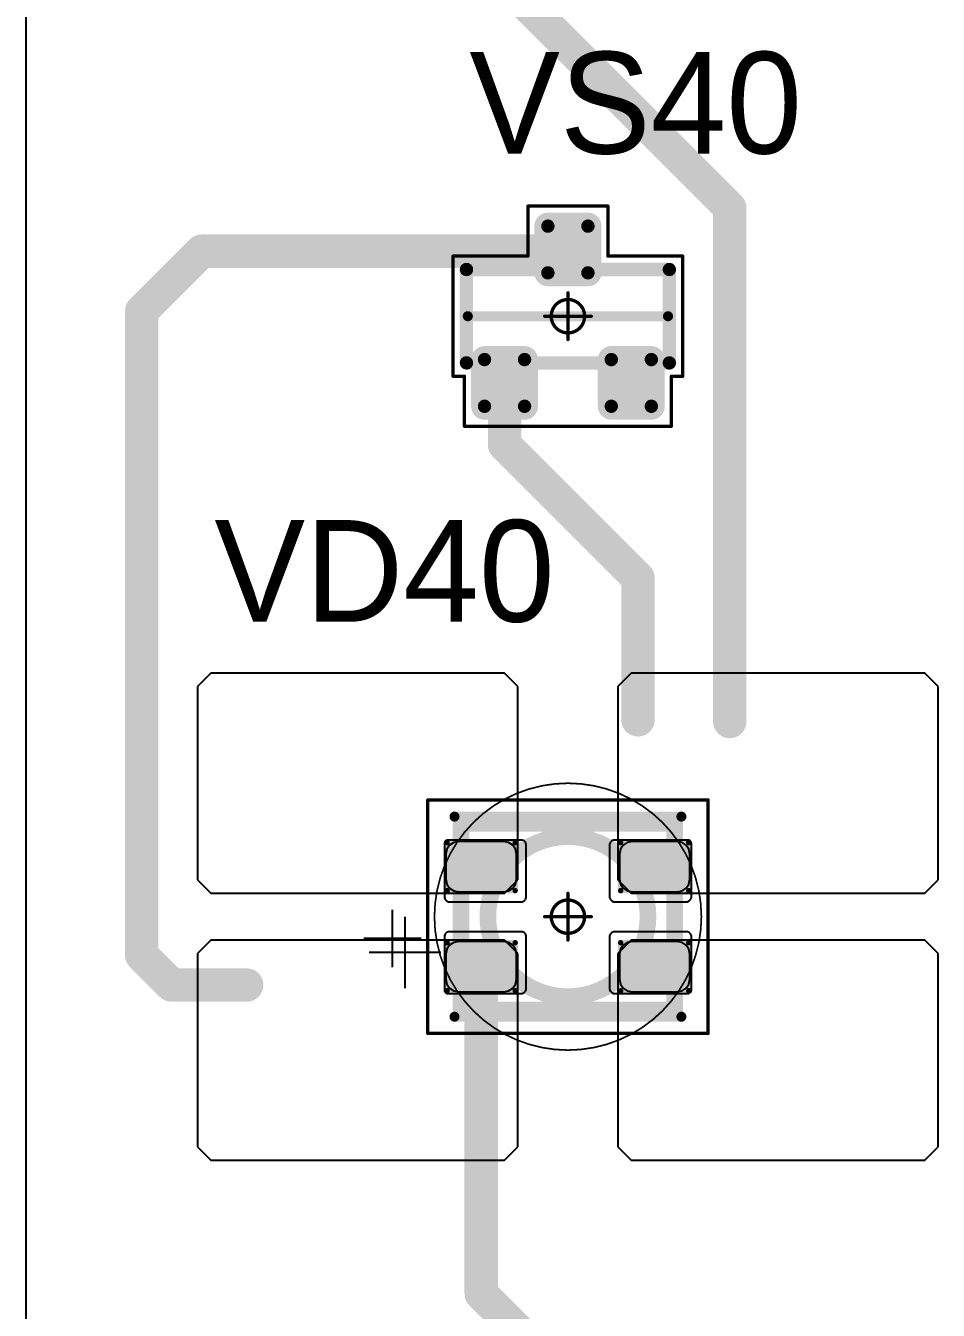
# Model space of a CAD drawing. Header units: millimetres. Extents: x 0 to 400, y 0 to 511.
# Drawn here: x 51.87 to 65.55, y 275.6 to 294.85 of the extents above; entities that cross this region are included whole.
import ezdxf

# ---------------------------------------------------------------- set-up
doc = ezdxf.new("R2010")
doc.units = ezdxf.units.MM
for name, color, linetype in [('Mechanical13', 56, 'Continuous'), ('Mechanical15', 56, 'Continuous'), ('Mechanical2', 216, 'Continuous'), ('TopLayer', 1, 'Continuous'), ('TopOverlay', 2, 'Continuous'), ('TopPaste', 8, 'Continuous'), ('TopSolder', 216, 'Continuous')]:
    doc.layers.add(name, color=color, linetype=linetype)

# ---------------------------------------------------------------- blocks, each defined once
blk = doc.blocks.new('SOT23_557')
at = {"layer": 'Mechanical13', "const_width": 0.2}
for points in [[(-0.7, 1.52), (0.7, 1.52)], [(-0.7, 1.52), (-0.7, -1.52)], [(0.7, 1.52), (0.7, -1.52)], [(-0.7, -1.52), (0.7, -1.52)]]:
    blk.add_lwpolyline(points, dxfattribs=at)
at = {"layer": 'Mechanical13', "const_width": 0.1}
for points in [[(-0.75, 1.52, 1), (-0.65, 1.52, 1)], [(-0.75, 1.52, 1), (-0.65, 1.52, 1)], [(0.65, 1.52, 1), (0.75, 1.52, 1)], [(0.65, 1.52, 1), (0.75, 1.52, 1)], [(-0.75, -1.52, 1), (-0.65, -1.52, 1)], [(-0.75, -1.52, 1), (-0.65, -1.52, 1)], [(0.65, -1.52, 1), (0.75, -1.52, 1)], [(0.65, -1.52, 1), (0.75, -1.52, 1)]]:
    blk.add_lwpolyline(points, format="xyb", close=True, dxfattribs=at)
at = {"layer": 'Mechanical15', "const_width": 0.05}
for points in [[(-0.9, 1.72), (-0.9, 1.55)], [(-0.9, 1.72), (0.9, 1.72)], [(0.9, 1.72), (0.9, 0.6)], [(-1.65, 1.55), (-1.65, -1.55)], [(-1.65, 1.55), (-0.9, 1.55)], [(0.9, 0.6), (1.65, 0.6)], [(1.65, 0.6), (1.65, -0.6)], [(0, 0.35), (0, -0.35)], [(-0.35, 0), (0.35, 0)], [(0.9, -0.6), (1.65, -0.6)], [(0.9, -0.6), (0.9, -1.72)], [(-1.65, -1.55), (-0.9, -1.55)], [(-0.9, -1.55), (-0.9, -1.72)], [(-0.9, -1.72), (0.9, -1.72)]]:
    blk.add_lwpolyline(points, dxfattribs=at)
at = {"layer": 'Mechanical15'}
for points, const_width in [([(-0.913, 1.72, 1), (-0.888, 1.72, 1)], 0.025), ([(-0.913, 1.72, 1), (-0.888, 1.72, 1)], 0.025), ([(0.888, 1.72, 1), (0.913, 1.72, 1)], 0.025), ([(0.888, 1.72, 1), (0.913, 1.72, 1)], 0.025), ([(-1.662, 1.55, 1), (-1.637, 1.55, 1)], 0.025), ([(-1.662, 1.55, 1), (-1.637, 1.55, 1)], 0.025), ([(-0.913, 1.55, 1), (-0.888, 1.55, 1)], 0.025), ([(-0.913, 1.55, 1), (-0.888, 1.55, 1)], 0.025), ([(0.888, 0.6, 1), (0.913, 0.6, 1)], 0.025), ([(0.888, 0.6, 1), (0.913, 0.6, 1)], 0.025), ([(1.637, 0.6, 1), (1.662, 0.6, 1)], 0.025), ([(1.637, 0.6, 1), (1.662, 0.6, 1)], 0.025), ([(0.25, 0, 1), (-0.25, 0, 1)], 0.05), ([(-0.012, 0.35, 1), (0.012, 0.35, 1)], 0.025), ([(-0.362, 0, 1), (-0.337, 0, 1)], 0.025), ([(-0.262, 0, 1), (-0.238, 0, 1)], 0.025), ([(0.238, 0, 1), (0.262, 0, 1)], 0.025), ([(0.337, 0, 1), (0.362, 0, 1)], 0.025), ([(-0.012, -0.35, 1), (0.012, -0.35, 1)], 0.025), ([(0.888, -0.6, 1), (0.913, -0.6, 1)], 0.025), ([(0.888, -0.6, 1), (0.913, -0.6, 1)], 0.025), ([(1.637, -0.6, 1), (1.662, -0.6, 1)], 0.025), ([(1.637, -0.6, 1), (1.662, -0.6, 1)], 0.025), ([(-1.662, -1.55, 1), (-1.637, -1.55, 1)], 0.025), ([(-1.662, -1.55, 1), (-1.637, -1.55, 1)], 0.025), ([(-0.913, -1.55, 1), (-0.888, -1.55, 1)], 0.025), ([(-0.913, -1.55, 1), (-0.888, -1.55, 1)], 0.025), ([(-0.913, -1.72, 1), (-0.888, -1.72, 1)], 0.025), ([(-0.913, -1.72, 1), (-0.888, -1.72, 1)], 0.025), ([(0.888, -1.72, 1), (0.913, -1.72, 1)], 0.025), ([(0.888, -1.72, 1), (0.913, -1.72, 1)], 0.025)]:
    blk.add_lwpolyline(points, format="xyb", close=True, dxfattribs=dict(at, const_width=const_width))
at = {"layer": 'TopLayer', "const_width": 0.1}
for points in [[(-1.4, 1.25, 1), (-1.3, 1.25, 1)], [(-0.7, 1.25, 1), (-0.6, 1.25, 1)], [(-1.4, 0.65, 1), (-1.3, 0.65, 1)], [(-0.7, 0.65, 1), (-0.6, 0.65, 1)], [(0.6, 0.3, 1), (0.7, 0.3, 1)], [(1.3, 0.3, 1), (1.4, 0.3, 1)], [(0.6, -0.3, 1), (0.7, -0.3, 1)], [(1.3, -0.3, 1), (1.4, -0.3, 1)], [(-1.4, -0.65, 1), (-1.3, -0.65, 1)], [(-0.7, -0.65, 1), (-0.6, -0.65, 1)], [(-1.4, -1.25, 1), (-1.3, -1.25, 1)], [(-0.7, -1.25, 1), (-0.6, -1.25, 1)]]:
    blk.add_lwpolyline(points, format="xyb", close=True, dxfattribs=at)
at = {"layer": 'TopLayer'}
for points in [[(-1.35, 1.35), (-1.35, 0.55), (-0.65, 1.35), (-0.65, 0.55)], [(-1.45, 1.25), (-1.45, 0.65), (-0.55, 1.25), (-0.55, 0.65)], [(0.65, 0.4), (0.65, -0.4), (1.35, 0.4), (1.35, -0.4)], [(0.55, 0.3), (0.55, -0.3), (1.45, 0.3), (1.45, -0.3)], [(-1.35, -0.55), (-1.35, -1.35), (-0.65, -0.55), (-0.65, -1.35)], [(-1.45, -0.65), (-1.45, -1.25), (-0.55, -0.65), (-0.55, -1.25)]]:
    blk.add_solid(points, dxfattribs=at)
at = {"layer": 'TopOverlay', "const_width": 0.15}
blk.add_lwpolyline([(0, 1.5), (0, -1.5)], dxfattribs=at)
at = {"layer": 'TopOverlay', "const_width": 0.075}
for points in [[(-0.038, 1.5, 1), (0.038, 1.5, 1)], [(-0.038, -1.5, 1), (0.038, -1.5, 1)]]:
    blk.add_lwpolyline(points, format="xyb", close=True, dxfattribs=at)
at = {"layer": 'TopPaste', "const_width": 0.075}
for points in [[(-1.387, 1.25, 1), (-1.313, 1.25, 1)], [(-0.687, 1.25, 1), (-0.613, 1.25, 1)], [(-1.387, 0.65, 1), (-1.313, 0.65, 1)], [(-0.687, 0.65, 1), (-0.613, 0.65, 1)], [(0.613, 0.3, 1), (0.687, 0.3, 1)], [(1.313, 0.3, 1), (1.387, 0.3, 1)], [(0.613, -0.3, 1), (0.687, -0.3, 1)], [(1.313, -0.3, 1), (1.387, -0.3, 1)], [(-1.387, -0.65, 1), (-1.313, -0.65, 1)], [(-0.687, -0.65, 1), (-0.613, -0.65, 1)], [(-1.387, -1.25, 1), (-1.313, -1.25, 1)], [(-0.687, -1.25, 1), (-0.613, -1.25, 1)]]:
    blk.add_lwpolyline(points, format="xyb", close=True, dxfattribs=at)
at = {"layer": 'TopPaste'}
for points in [[(-1.425, 1.25), (-1.425, 0.65), (-0.575, 1.25), (-0.575, 0.65)], [(-1.35, 1.325), (-1.35, 0.575), (-0.65, 1.325), (-0.65, 0.575)], [(0.575, 0.3), (0.575, -0.3), (1.425, 0.3), (1.425, -0.3)], [(0.65, 0.375), (0.65, -0.375), (1.35, 0.375), (1.35, -0.375)], [(-1.35, -0.575), (-1.35, -1.325), (-0.65, -0.575), (-0.65, -1.325)], [(-1.425, -0.65), (-1.425, -1.25), (-0.575, -0.65), (-0.575, -1.25)]]:
    blk.add_solid(points, dxfattribs=at)
at = {"layer": 'TopSolder', "const_width": 0.202}
for points in [[(-1.451, 1.25, 1), (-1.249, 1.25, 1)], [(-0.751, 1.25, 1), (-0.549, 1.25, 1)], [(-1.451, 0.65, 1), (-1.249, 0.65, 1)], [(-0.751, 0.65, 1), (-0.549, 0.65, 1)], [(0.549, 0.3, 1), (0.751, 0.3, 1)], [(1.249, 0.3, 1), (1.451, 0.3, 1)], [(0.549, -0.3, 1), (0.751, -0.3, 1)], [(1.249, -0.3, 1), (1.451, -0.3, 1)], [(-1.451, -0.65, 1), (-1.249, -0.65, 1)], [(-0.751, -0.65, 1), (-0.549, -0.65, 1)], [(-1.451, -1.25, 1), (-1.249, -1.25, 1)], [(-0.751, -1.25, 1), (-0.549, -1.25, 1)]]:
    blk.add_lwpolyline(points, format="xyb", close=True, dxfattribs=at)
at = {"layer": 'TopSolder'}
for points in [[(-1.35, 1.452), (-1.35, 0.448), (-0.65, 1.452), (-0.65, 0.448)], [(-1.552, 1.25), (-1.552, 0.65), (-0.448, 1.25), (-0.448, 0.65)], [(0.65, 0.502), (0.65, -0.502), (1.35, 0.502), (1.35, -0.502)], [(0.448, 0.3), (0.448, -0.3), (1.552, 0.3), (1.552, -0.3)], [(-1.35, -0.448), (-1.35, -1.452), (-0.65, -0.448), (-0.65, -1.452)], [(-1.552, -0.65), (-1.552, -1.25), (-0.448, -0.65), (-0.448, -1.25)]]:
    blk.add_solid(points, dxfattribs=at)
blk = doc.blocks.new('E65F_761')
at = {"layer": 'Mechanical13'}
for p, q in [((2.441, 1.071), (2.441, 0)), ((1.905, 0.536), (2.976, 0.536))]:
    blk.add_line(p, q, dxfattribs=at)
at = {"layer": 'Mechanical13', "const_width": 0.25}
for points in [[(-1.6, 1.4), (-1.6, -1.4)], [(1.6, 1.4), (-1.6, 1.4)], [(1.6, 1.4), (1.6, -1.4)], [(1.6, -1.4), (-1.6, -1.4)]]:
    blk.add_lwpolyline(points, dxfattribs=at)
at = {"layer": 'Mechanical13'}
for points, const_width in [([(-1.663, 1.4, 1), (-1.538, 1.4, 1)], 0.125), ([(-1.663, 1.4, 1), (-1.538, 1.4, 1)], 0.125), ([(1.537, 1.4, 1), (1.662, 1.4, 1)], 0.125), ([(1.537, 1.4, 1), (1.662, 1.4, 1)], 0.125), ([(1.2, 0, 1), (-1.2, 0, 1)], 0.25), ([(-1.263, 0, 1), (-1.138, 0, 1)], 0.125), ([(1.137, 0, 1), (1.262, 0, 1)], 0.125), ([(-1.663, -1.4, 1), (-1.538, -1.4, 1)], 0.125), ([(-1.663, -1.4, 1), (-1.538, -1.4, 1)], 0.125), ([(1.537, -1.4, 1), (1.662, -1.4, 1)], 0.125), ([(1.537, -1.4, 1), (1.662, -1.4, 1)], 0.125)]:
    blk.add_lwpolyline(points, format="xyb", close=True, dxfattribs=dict(at, const_width=const_width))
at = {"layer": 'Mechanical15', "const_width": 0.05}
for points in [[(2.1, 1.75), (-2.1, 1.75)], [(-2.1, 1.75), (-2.1, -1.75)], [(2.1, 1.75), (2.1, -1.75)], [(0, 0.35), (0, -0.35)], [(0, 0.35), (0, -0.35)], [(0.35, 0), (-0.35, 0)], [(0.35, 0), (-0.35, 0)], [(2.1, -1.75), (-2.1, -1.75)]]:
    blk.add_lwpolyline(points, dxfattribs=at)
at = {"layer": 'Mechanical15'}
for points, const_width in [([(-2.113, 1.75, 1), (-2.088, 1.75, 1)], 0.025), ([(-2.113, 1.75, 1), (-2.088, 1.75, 1)], 0.025), ([(2.087, 1.75, 1), (2.112, 1.75, 1)], 0.025), ([(2.087, 1.75, 1), (2.112, 1.75, 1)], 0.025), ([(0.25, 0, 1), (-0.25, 0, 1)], 0.05), ([(0.25, 0, 1), (-0.25, 0, 1)], 0.05), ([(-0.013, 0.35, 1), (0.012, 0.35, 1)], 0.025), ([(-0.013, 0.35, 1), (0.012, 0.35, 1)], 0.025), ([(-0.363, 0, 1), (-0.338, 0, 1)], 0.025), ([(-0.363, 0, 1), (-0.338, 0, 1)], 0.025), ([(-0.263, 0, 1), (-0.238, 0, 1)], 0.025), ([(-0.263, 0, 1), (-0.238, 0, 1)], 0.025), ([(0.237, 0, 1), (0.262, 0, 1)], 0.025), ([(0.237, 0, 1), (0.262, 0, 1)], 0.025), ([(0.337, 0, 1), (0.362, 0, 1)], 0.025), ([(0.337, 0, 1), (0.362, 0, 1)], 0.025), ([(-0.013, -0.35, 1), (0.012, -0.35, 1)], 0.025), ([(-0.013, -0.35, 1), (0.012, -0.35, 1)], 0.025), ([(-2.113, -1.75, 1), (-2.088, -1.75, 1)], 0.025), ([(-2.113, -1.75, 1), (-2.088, -1.75, 1)], 0.025), ([(2.087, -1.75, 1), (2.112, -1.75, 1)], 0.025), ([(2.087, -1.75, 1), (2.112, -1.75, 1)], 0.025)]:
    blk.add_lwpolyline(points, format="xyb", close=True, dxfattribs=dict(at, const_width=const_width))
at = {"layer": 'TopLayer'}
for p, q in [((-5.35, 3.65), (-5.55, 3.45)), ((-0.95, 3.65), (-5.35, 3.65)), ((-5.35, 3.65), (-5.35, 3.65)), ((-0.75, 3.45), (-0.95, 3.65)), ((0.95, 3.65), (0.75, 3.45)), ((5.35, 3.65), (0.95, 3.65)), ((0.95, 3.65), (0.95, 3.65)), ((5.55, 3.45), (5.35, 3.65)), ((-5.55, 3.45), (-5.55, 3.45)), ((-5.55, 3.45), (-5.55, 0.55)), ((-0.75, 0.55), (-0.75, 3.45)), ((0.75, 3.45), (0.75, 3.45)), ((0.75, 3.45), (0.75, 0.55)), ((5.55, 0.55), (5.55, 3.45)), ((-5.55, 0.55), (-5.35, 0.35)), ((-0.95, 0.35), (-0.75, 0.55)), ((0.75, 0.55), (0.95, 0.35)), ((5.35, 0.35), (5.55, 0.55)), ((-5.35, 0.35), (-0.95, 0.35)), ((0.95, 0.35), (5.35, 0.35)), ((-5.35, -0.35), (-5.55, -0.55)), ((-0.95, -0.35), (-5.35, -0.35)), ((-5.35, -0.35), (-5.35, -0.35)), ((-0.75, -0.55), (-0.95, -0.35)), ((0.95, -0.35), (0.75, -0.55)), ((5.35, -0.35), (0.95, -0.35)), ((0.95, -0.35), (0.95, -0.35)), ((5.55, -0.55), (5.35, -0.35)), ((-5.55, -0.55), (-5.55, -0.55)), ((-5.55, -0.55), (-5.55, -3.45)), ((-0.75, -3.45), (-0.75, -0.55)), ((0.75, -0.55), (0.75, -0.55)), ((0.75, -0.55), (0.75, -3.45)), ((5.55, -3.45), (5.55, -0.55)), ((-5.55, -3.45), (-5.35, -3.65)), ((-0.95, -3.65), (-0.75, -3.45)), ((0.75, -3.45), (0.95, -3.65)), ((5.35, -3.65), (5.55, -3.45)), ((-5.35, -3.65), (-0.95, -3.65)), ((0.95, -3.65), (5.35, -3.65))]:
    blk.add_line(p, q, dxfattribs=at)
at = {"layer": 'TopLayer', "const_width": 0.04}
for points in [[(-1.83, 1.11, 1), (-1.79, 1.11, 1)], [(-0.81, 1.11, 1), (-0.77, 1.11, 1)], [(0.77, 1.11, 1), (0.81, 1.11, 1)], [(1.79, 1.11, 1), (1.83, 1.11, 1)], [(-1.83, 0.39, 1), (-1.79, 0.39, 1)], [(-0.81, 0.39, 1), (-0.77, 0.39, 1)], [(0.77, 0.39, 1), (0.81, 0.39, 1)], [(1.79, 0.39, 1), (1.83, 0.39, 1)], [(-1.83, -0.39, 1), (-1.79, -0.39, 1)], [(-0.81, -0.39, 1), (-0.77, -0.39, 1)], [(0.77, -0.39, 1), (0.81, -0.39, 1)], [(1.79, -0.39, 1), (1.83, -0.39, 1)], [(-1.83, -1.11, 1), (-1.79, -1.11, 1)], [(-0.81, -1.11, 1), (-0.77, -1.11, 1)], [(0.77, -1.11, 1), (0.81, -1.11, 1)], [(1.79, -1.11, 1), (1.83, -1.11, 1)]]:
    blk.add_lwpolyline(points, format="xyb", close=True, dxfattribs=at)
at = {"layer": 'TopLayer'}
for points in [[(-1.85, 1.11), (-1.85, 0.39), (-0.75, 1.11), (-0.75, 0.39)], [(-1.81, 1.15), (-1.81, 0.35), (-0.79, 1.15), (-0.79, 0.35)], [(0.75, 1.11), (0.75, 0.39), (1.85, 1.11), (1.85, 0.39)], [(0.79, 1.15), (0.79, 0.35), (1.81, 1.15), (1.81, 0.35)], [(-1.81, -0.35), (-1.81, -1.15), (-0.79, -0.35), (-0.79, -1.15)], [(0.79, -0.35), (0.79, -1.15), (1.81, -0.35), (1.81, -1.15)], [(-1.85, -0.39), (-1.85, -1.11), (-0.75, -0.39), (-0.75, -1.11)], [(0.75, -0.39), (0.75, -1.11), (1.85, -0.39), (1.85, -1.11)]]:
    blk.add_solid(points, dxfattribs=at)
at = {"layer": 'TopOverlay'}
for p, q in [((2.628, 0.757), (2.628, -0.1)), ((2.2, 0.328), (3.057, 0.328))]:
    blk.add_line(p, q, dxfattribs=at)
at = {"layer": 'TopOverlay', "const_width": 0.15}
for points in [[(1.7, 1.5), (-1.7, 1.5)], [(1.7, -1.5), (-1.7, -1.5)]]:
    blk.add_lwpolyline(points, dxfattribs=at)
at = {"layer": 'TopOverlay', "const_width": 0.075}
for points in [[(-1.738, 1.5, 1), (-1.663, 1.5, 1)], [(1.662, 1.5, 1), (1.737, 1.5, 1)], [(-1.738, -1.5, 1), (-1.663, -1.5, 1)], [(1.662, -1.5, 1), (1.737, -1.5, 1)]]:
    blk.add_lwpolyline(points, format="xyb", close=True, dxfattribs=at)
at = {"layer": 'TopPaste'}
for p, q in [((-1.814, 1.011), (-1.829, 0.938)), ((-1.773, 1.073), (-1.814, 1.011)), ((-1.711, 1.114), (-1.773, 1.073)), ((-1.638, 1.129), (-1.711, 1.114)), ((-0.963, 1.129), (-1.638, 1.129)), ((-0.889, 1.114), (-0.963, 1.129)), ((-0.827, 1.073), (-0.889, 1.114)), ((-0.786, 1.011), (-0.827, 1.073)), ((-0.771, 0.938), (-0.786, 1.011)), ((0.786, 1.011), (0.771, 0.938)), ((0.827, 1.073), (0.786, 1.011)), ((0.889, 1.114), (0.827, 1.073)), ((0.962, 1.129), (0.889, 1.114)), ((1.637, 1.129), (0.962, 1.129)), ((1.711, 1.114), (1.637, 1.129)), ((1.773, 1.073), (1.711, 1.114)), ((1.814, 1.011), (1.773, 1.073)), ((1.829, 0.938), (1.814, 1.011)), ((-1.829, 0.938), (-1.829, 0.563)), ((-0.771, 0.563), (-0.771, 0.938)), ((0.771, 0.938), (0.771, 0.563)), ((1.829, 0.563), (1.829, 0.938)), ((-1.829, 0.563), (-1.814, 0.489)), ((-1.814, 0.489), (-1.773, 0.427)), ((-1.773, 0.427), (-1.711, 0.386)), ((-1.711, 0.386), (-1.638, 0.371)), ((-0.963, 0.371), (-0.889, 0.386)), ((-0.889, 0.386), (-0.827, 0.427)), ((-0.827, 0.427), (-0.786, 0.489)), ((-0.786, 0.489), (-0.771, 0.563)), ((0.771, 0.563), (0.786, 0.489)), ((0.786, 0.489), (0.827, 0.427)), ((0.827, 0.427), (0.889, 0.386)), ((0.889, 0.386), (0.962, 0.371)), ((1.637, 0.371), (1.711, 0.386)), ((1.711, 0.386), (1.773, 0.427)), ((1.773, 0.427), (1.814, 0.489)), ((1.814, 0.489), (1.829, 0.563)), ((-1.638, 0.371), (-0.963, 0.371)), ((0.962, 0.371), (1.637, 0.371)), ((-1.638, -0.371), (-1.711, -0.386)), ((-0.963, -0.371), (-1.638, -0.371)), ((-0.889, -0.386), (-0.963, -0.371)), ((0.962, -0.371), (0.889, -0.386)), ((1.637, -0.371), (0.962, -0.371)), ((1.711, -0.386), (1.637, -0.371)), ((-1.814, -0.489), (-1.829, -0.563)), ((-1.829, -0.563), (-1.829, -0.938)), ((-1.773, -0.427), (-1.814, -0.489)), ((-1.711, -0.386), (-1.773, -0.427)), ((-0.827, -0.427), (-0.889, -0.386)), ((-0.786, -0.489), (-0.827, -0.427)), ((-0.771, -0.563), (-0.786, -0.489)), ((-0.771, -0.938), (-0.771, -0.563)), ((0.786, -0.489), (0.771, -0.563)), ((0.771, -0.563), (0.771, -0.938)), ((0.827, -0.427), (0.786, -0.489)), ((0.889, -0.386), (0.827, -0.427)), ((1.773, -0.427), (1.711, -0.386)), ((1.814, -0.489), (1.773, -0.427)), ((1.829, -0.563), (1.814, -0.489)), ((1.829, -0.938), (1.829, -0.563)), ((-1.829, -0.938), (-1.814, -1.011)), ((-0.786, -1.011), (-0.771, -0.938)), ((0.771, -0.938), (0.786, -1.011)), ((1.814, -1.011), (1.829, -0.938)), ((-1.814, -1.011), (-1.773, -1.073)), ((-1.773, -1.073), (-1.711, -1.114)), ((-1.711, -1.114), (-1.638, -1.129)), ((-1.638, -1.129), (-0.963, -1.129)), ((-0.963, -1.129), (-0.889, -1.114)), ((-0.889, -1.114), (-0.827, -1.073)), ((-0.827, -1.073), (-0.786, -1.011)), ((0.786, -1.011), (0.827, -1.073)), ((0.827, -1.073), (0.889, -1.114)), ((0.889, -1.114), (0.962, -1.129)), ((0.962, -1.129), (1.637, -1.129)), ((1.637, -1.129), (1.711, -1.114)), ((1.711, -1.114), (1.773, -1.073)), ((1.773, -1.073), (1.814, -1.011))]:
    blk.add_line(p, q, dxfattribs=at)
at = {"layer": 'TopSolder'}
for p, q in [((-1.842, 1.129), (-1.85, 1.111)), ((-1.85, 1.111), (-1.85, 1.101)), ((-1.85, 1.101), (-1.85, 1.101)), ((-1.85, 1.101), (-1.85, 0.301)), ((-1.828, 1.143), (-1.842, 1.129)), ((-1.81, 1.151), (-1.828, 1.143)), ((-1.8, 1.151), (-1.81, 1.151)), ((-0.7, 1.151), (-1.8, 1.151)), ((-0.685, 1.151), (-0.7, 1.151)), ((-0.7, 1.151), (-0.7, 1.151)), ((-0.658, 1.139), (-0.685, 1.151)), ((-0.636, 1.118), (-0.658, 1.139)), ((-0.625, 1.09), (-0.636, 1.118)), ((-0.625, 1.076), (-0.625, 1.09)), ((-0.625, 0.301), (-0.625, 1.076)), ((0.636, 1.118), (0.625, 1.09)), ((0.625, 1.09), (0.625, 1.076)), ((0.625, 1.076), (0.625, 1.076)), ((0.625, 1.076), (0.625, 0.301)), ((0.657, 1.139), (0.636, 1.118)), ((0.685, 1.151), (0.657, 1.139)), ((0.7, 1.151), (0.685, 1.151)), ((1.8, 1.151), (0.7, 1.151)), ((1.81, 1.151), (1.8, 1.151)), ((1.8, 1.151), (1.8, 1.151)), ((1.828, 1.143), (1.81, 1.151)), ((1.842, 1.129), (1.828, 1.143)), ((1.85, 1.111), (1.842, 1.129)), ((1.85, 1.101), (1.85, 1.111)), ((1.85, 0.301), (1.85, 1.101)), ((-1.85, 0.301), (-1.85, 0.286)), ((-1.85, 0.286), (-1.839, 0.258)), ((-1.839, 0.258), (-1.818, 0.237)), ((-1.818, 0.237), (-1.79, 0.226)), ((-1.79, 0.226), (-1.775, 0.226)), ((-1.775, 0.226), (-1.775, 0.226)), ((-1.775, 0.226), (-0.7, 0.226)), ((-0.7, 0.226), (-0.685, 0.226)), ((-0.685, 0.226), (-0.658, 0.237)), ((-0.658, 0.237), (-0.636, 0.258)), ((-0.636, 0.258), (-0.625, 0.286)), ((-0.625, 0.286), (-0.625, 0.301)), ((-0.625, 0.301), (-0.625, 0.301)), ((0.625, 0.301), (0.625, 0.286)), ((0.625, 0.286), (0.636, 0.258)), ((0.636, 0.258), (0.657, 0.237)), ((0.657, 0.237), (0.685, 0.226)), ((0.685, 0.226), (0.7, 0.226)), ((0.7, 0.226), (0.7, 0.226)), ((0.7, 0.226), (1.775, 0.226)), ((1.775, 0.226), (1.79, 0.226)), ((1.79, 0.226), (1.817, 0.237)), ((1.817, 0.237), (1.839, 0.258)), ((1.839, 0.258), (1.85, 0.286)), ((1.85, 0.286), (1.85, 0.301)), ((1.85, 0.301), (1.85, 0.301)), ((-1.839, -0.257), (-1.85, -0.285)), ((-1.85, -0.285), (-1.85, -0.299)), ((-1.85, -0.299), (-1.85, -0.299)), ((-1.85, -0.299), (-1.85, -1.099)), ((-1.818, -0.236), (-1.839, -0.257)), ((-1.79, -0.224), (-1.818, -0.236)), ((-1.775, -0.224), (-1.79, -0.224)), ((-0.7, -0.224), (-1.775, -0.224)), ((-0.685, -0.224), (-0.7, -0.224)), ((-0.7, -0.224), (-0.7, -0.224)), ((-0.658, -0.236), (-0.685, -0.224)), ((-0.636, -0.257), (-0.658, -0.236)), ((-0.625, -0.285), (-0.636, -0.257)), ((-0.625, -0.299), (-0.625, -0.285)), ((-0.625, -1.074), (-0.625, -0.299)), ((0.636, -0.257), (0.625, -0.285)), ((0.625, -0.285), (0.625, -0.299)), ((0.625, -0.299), (0.625, -0.299)), ((0.625, -0.299), (0.625, -1.074)), ((0.657, -0.236), (0.636, -0.257)), ((0.685, -0.224), (0.657, -0.236)), ((0.7, -0.224), (0.685, -0.224)), ((1.775, -0.224), (0.7, -0.224)), ((1.79, -0.224), (1.775, -0.224)), ((1.775, -0.224), (1.775, -0.224)), ((1.817, -0.236), (1.79, -0.224)), ((1.839, -0.257), (1.817, -0.236)), ((1.85, -0.285), (1.839, -0.257)), ((1.85, -0.299), (1.85, -0.285)), ((1.85, -1.099), (1.85, -0.299)), ((-1.85, -1.099), (-1.85, -1.109)), ((-1.85, -1.109), (-1.842, -1.128)), ((-1.842, -1.128), (-1.828, -1.142)), ((-1.828, -1.142), (-1.81, -1.149)), ((-1.81, -1.149), (-1.8, -1.149)), ((-1.8, -1.149), (-0.7, -1.149)), ((-1.8, -1.149), (-1.8, -1.149)), ((-0.7, -1.149), (-0.685, -1.149)), ((-0.685, -1.149), (-0.658, -1.138)), ((-0.658, -1.138), (-0.636, -1.117)), ((-0.636, -1.117), (-0.625, -1.089)), ((-0.625, -1.089), (-0.625, -1.074)), ((-0.625, -1.074), (-0.625, -1.074)), ((0.625, -1.074), (0.625, -1.089)), ((0.625, -1.089), (0.636, -1.117)), ((0.636, -1.117), (0.657, -1.138)), ((0.657, -1.138), (0.685, -1.149)), ((0.685, -1.149), (0.7, -1.149)), ((0.7, -1.149), (1.8, -1.149)), ((0.7, -1.149), (0.7, -1.149)), ((1.8, -1.149), (1.81, -1.149)), ((1.81, -1.149), (1.828, -1.142)), ((1.828, -1.142), (1.842, -1.128)), ((1.842, -1.128), (1.85, -1.109)), ((1.85, -1.109), (1.85, -1.099)), ((1.85, -1.099), (1.85, -1.099))]:
    blk.add_line(p, q, dxfattribs=at)

msp = doc.modelspace()

# ---------------------------------------------------------------- linework, layer by layer
at = {"layer": 'Mechanical2'}
for points, const_width in [([(62, 281.5, 1), (58, 281.5, 1)], 0.0254), ([(60, 283.5, 1), (60, 283.5, 1)], 0.0005), ([(57.994, 281.5, 1), (58.006, 281.5, 1)], 0.0127), ([(58, 281.5, 1), (58, 281.5, 1)], 0.0005), ([(61.994, 281.5, 1), (62.006, 281.5, 1)], 0.0127), ([(62, 281.5, 1), (62, 281.5, 1)], 0.0005), ([(60, 279.5, 1), (60, 279.5, 1)], 0.0005)]:
    msp.add_lwpolyline(points, format="xyb", close=True, dxfattribs=dict(at, const_width=const_width))
at = {"layer": 'Mechanical2', "const_width": 0.001}
for points in [[(60, 279.5), (60, 283.5)], [(58, 281.5), (62, 281.5)]]:
    msp.add_lwpolyline(points, dxfattribs=at)
at = {"layer": 'TopLayer'}
msp.add_line((51.875, 354.6), (51.875, 16.5), dxfattribs=at)
at = {"layer": 'TopLayer', "const_width": 0.5}
for points in [[(58.7, 295.85), (62.425, 292.125)], [(62.425, 284.425), (62.425, 292.125)], [(53.612, 290.575), (54.512, 291.475)], [(54.512, 291.475), (59.912, 291.475)], [(53.612, 280.925), (53.612, 290.575)], [(59.05, 288.575), (59.05, 289.5)], [(59.05, 288.575), (61.05, 286.575)], [(61.05, 284.45), (61.05, 286.575)], [(53.612, 280.925), (54.062, 280.475)], [(58.7, 275.85), (58.7, 280.75)], [(54.062, 280.475), (55.187, 280.475)], [(58.7, 275.85), (62.425, 272.125)]]:
    msp.add_lwpolyline(points, dxfattribs=at)
at = {"layer": 'TopLayer', "const_width": 0.25}
for points in [[(62.3, 292.125, 1), (62.55, 292.125, 1)], [(62.3, 292.125, 1), (62.55, 292.125, 1)], [(54.387, 291.475, 1), (54.637, 291.475, 1)], [(54.387, 291.475, 1), (54.637, 291.475, 1)], [(59.787, 291.475, 1), (60.037, 291.475, 1)], [(53.487, 290.575, 1), (53.737, 290.575, 1)], [(53.487, 290.575, 1), (53.737, 290.575, 1)], [(58.925, 289.5, 1), (59.175, 289.5, 1)], [(58.925, 288.575, 1), (59.175, 288.575, 1)], [(58.925, 288.575, 1), (59.175, 288.575, 1)], [(60.925, 286.575, 1), (61.175, 286.575, 1)], [(60.925, 286.575, 1), (61.175, 286.575, 1)], [(60.925, 284.45, 1), (61.175, 284.45, 1)], [(62.3, 284.425, 1), (62.55, 284.425, 1)], [(53.487, 280.925, 1), (53.737, 280.925, 1)], [(53.487, 280.925, 1), (53.737, 280.925, 1)], [(58.575, 280.75, 1), (58.825, 280.75, 1)], [(53.937, 280.475, 1), (54.187, 280.475, 1)], [(53.937, 280.475, 1), (54.187, 280.475, 1)], [(55.062, 280.475, 1), (55.312, 280.475, 1)], [(58.575, 275.85, 1), (58.825, 275.85, 1)], [(58.575, 275.85, 1), (58.825, 275.85, 1)]]:
    msp.add_lwpolyline(points, format="xyb", close=True, dxfattribs=at)

# ---------------------------------------------------------------- block references
for name, p, rotation in [('SOT23_557', (60, 290.5), 90), ('E65F_761', (60, 281.5), 180)]:
    msp.add_blockref(name, p, dxfattribs=dict(rotation=rotation))

# ---------------------------------------------------------------- texts
at = {"layer": 'TopOverlay'}
for s, p in [('VS40', (58.522, 292.938)), ('VD40', (54.703, 285.921))]:
    msp.add_text(s, height=1.524, dxfattribs=at).set_placement(p)

doc.saveas('drawing.dxf')
